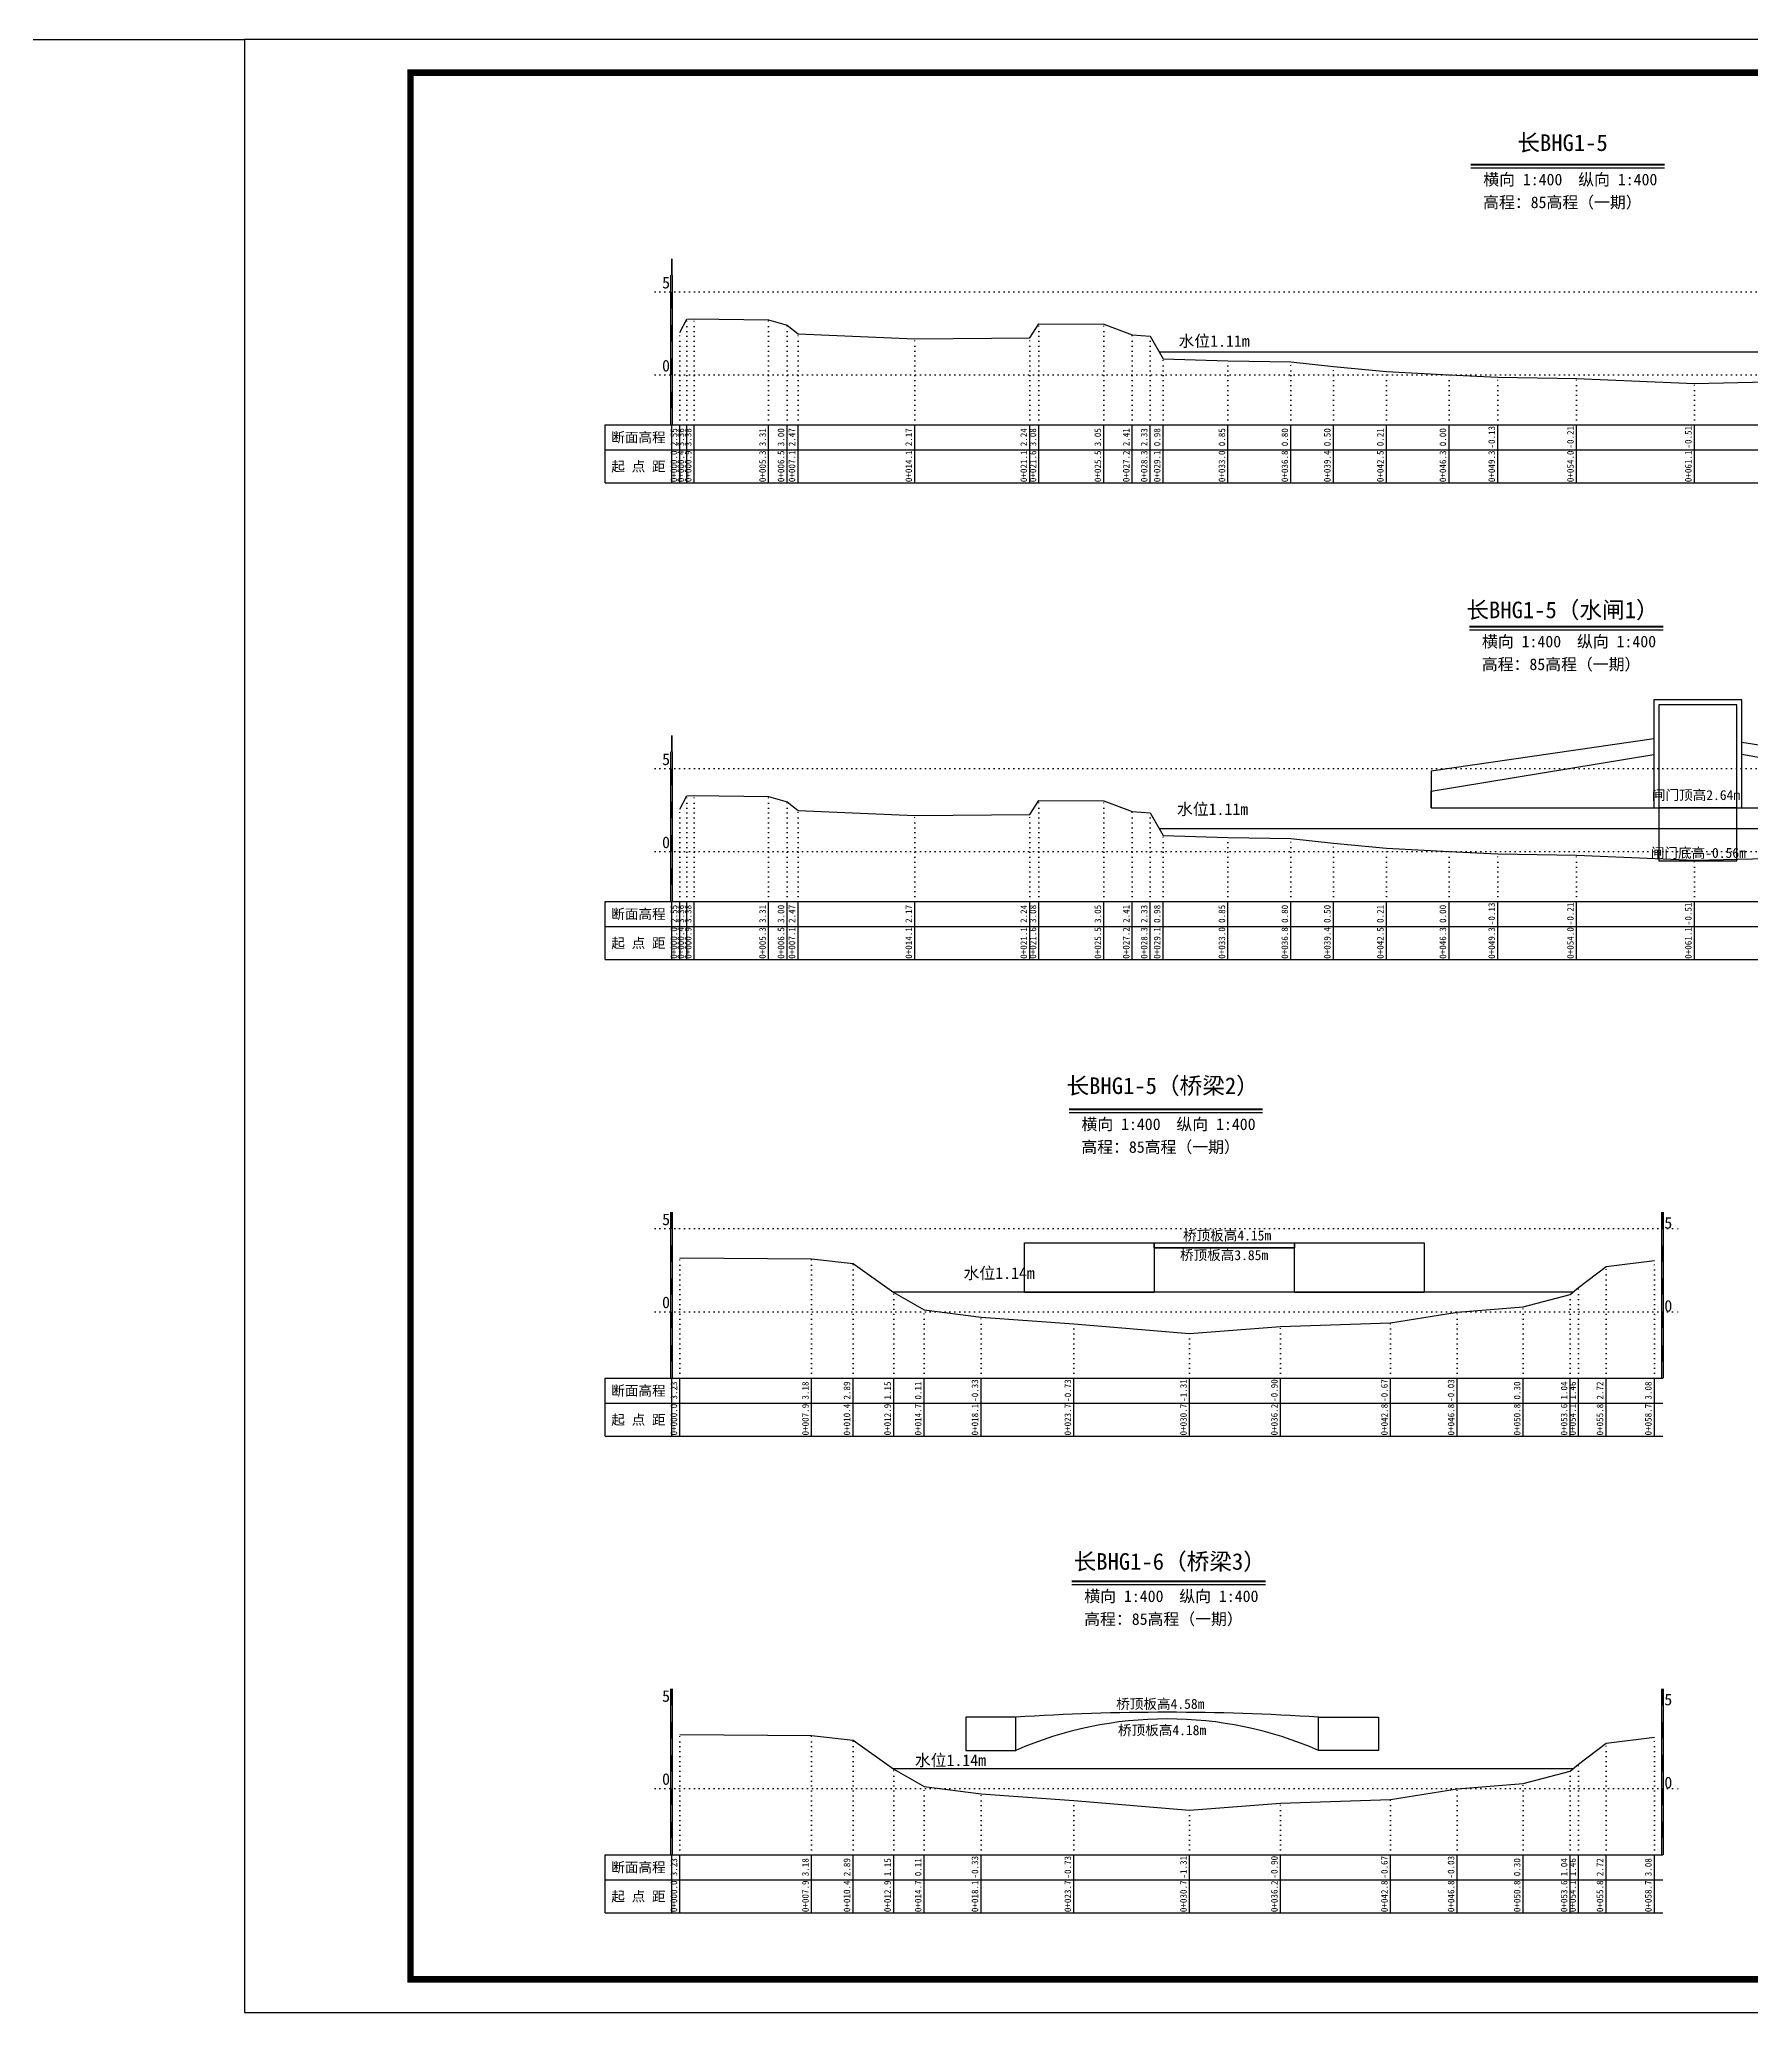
# Model space of a CAD drawing. Header units: millimetres. Extents: x 518104 to 523342, y 3371901 to 3372198.
# Drawn here: x 518555.2 to 518813, y 3371900.9 to 3372197.9 of the extents above; entities that cross this region are included whole.
import ezdxf
from ezdxf.enums import TextEntityAlignment as Align

# ---------------------------------------------------------------- set-up
doc = ezdxf.new("R2010")
doc.units = ezdxf.units.MM
doc.header["$LTSCALE"] = 0.4
doc.header["$MEASUREMENT"] = 0
doc.linetypes.add('X4', pattern=[1.6, 0, -1.6])
for name, color, linetype in [('DMX', 1, 'Continuous'), ('zdm1', 5, 'Continuous'), ('ZDMT5', 3, 'Continuous'), ('图层1', 4, 'Continuous'), ('图框', 7, 'Continuous'), ('断面名称', 5, 'Continuous'), ('桥梁', 7, 'Continuous'), ('比例尺', 3, 'Continuous'), ('水闸', 7, 'Continuous')]:
    doc.layers.add(name, color=color, linetype=linetype)
doc.styles.add('HDM', font='仿宋_GB2312.ttf')

msp = doc.modelspace()

# ---------------------------------------------------------------- linework, layer by layer
at = {"linetype": 'Continuous'}
msp.add_lwpolyline([(518524.36, 3372197.87), (518586.08, 3372197.87)], dxfattribs=at)
at = {"linetype": 'Continuous', "flags": 128}
msp.add_lwpolyline([(518723.03, 3372015.99), (518744.18, 3372015.99)], dxfattribs=at)
at = {"layer": 'DMX', "linetype": 'Continuous', "flags": 128}
for points in [[(518651.65, 3372153.75), (518652.7, 3372155.77), (518653.8, 3372155.82), (518665, 3372155.65), (518667.78, 3372154.87), (518669.43, 3372153.55), (518687, 3372152.8), (518687, 3372152.8), (518704.33, 3372152.97), (518705.7, 3372155.07), (518715.48, 3372155), (518719.75, 3372153.4), (518722.45, 3372153.2), (518724.4, 3372149.82), (518734.15, 3372149.5), (518743.63, 3372149.37), (518750.03, 3372148.62), (518758, 3372147.9), (518767.43, 3372147.37), (518774.78, 3372147.05), (518786.63, 3372146.85), (518804.38, 3372146.1), (518815.3, 3372146.35)], [(518651.65, 3372082), (518652.7, 3372084.02), (518653.8, 3372084.07), (518665, 3372083.9), (518667.78, 3372083.12), (518669.43, 3372081.8), (518687, 3372081.05), (518687, 3372081.05), (518704.33, 3372081.22), (518705.7, 3372083.32), (518715.48, 3372083.25), (518719.75, 3372081.65), (518722.45, 3372081.45), (518724.4, 3372078.07), (518734.15, 3372077.75), (518743.63, 3372077.62), (518750.03, 3372076.87), (518758, 3372076.15), (518767.43, 3372075.62), (518774.78, 3372075.3), (518786.63, 3372075.1), (518804.38, 3372074.35), (518815.3, 3372074.6)], [(518651.65, 3372014.45), (518671.45, 3372014.32), (518677.7, 3372013.6), (518683.83, 3372009.25), (518688.43, 3372006.65), (518696.98, 3372005.55), (518696.98, 3372005.55), (518710.95, 3372004.55), (518710.95, 3372004.55), (518728.38, 3372003.1), (518728.38, 3372003.1), (518742.05, 3372004.12), (518742.05, 3372004.12), (518758.63, 3372004.7), (518758.63, 3372004.7), (518768.65, 3372006.3), (518778.6, 3372007.12), (518785.68, 3372008.97), (518786.95, 3372010.02), (518791.08, 3372013.17), (518798.35, 3372014.07)], [(518651.65, 3371942.7), (518671.45, 3371942.57), (518677.7, 3371941.85), (518683.83, 3371937.5), (518688.43, 3371934.9), (518696.98, 3371933.8), (518696.98, 3371933.8), (518710.95, 3371932.8), (518710.95, 3371932.8), (518728.38, 3371931.35), (518728.38, 3371931.35), (518742.05, 3371932.37), (518742.05, 3371932.37), (518758.63, 3371932.95), (518758.63, 3371932.95), (518768.65, 3371934.55), (518778.6, 3371935.37), (518785.68, 3371937.22), (518786.95, 3371938.27), (518791.08, 3371941.42), (518798.35, 3371942.32)]]:
    msp.add_lwpolyline(points, dxfattribs=at)
at = {"layer": 'zdm1', "linetype": 'Continuous'}
for p, q in [((518650.28, 3372139.87), (518650.28, 3372162.37)), ((518650.53, 3372139.87), (518650.53, 3372162.37)), ((518640.4, 3372139.87), (518651.65, 3372139.87)), ((518640.4, 3372131.12), (518640.4, 3372139.87)), ((518650.4, 3372131.12), (518650.4, 3372139.87)), ((518651.65, 3372139.87), (518919.98, 3372139.87)), ((518640.4, 3372136.12), (518919.98, 3372136.12)), ((518640.4, 3372131.12), (518919.98, 3372131.12)), ((518650.28, 3372068.12), (518650.28, 3372090.62)), ((518650.53, 3372068.12), (518650.53, 3372090.62)), ((518640.4, 3372059.37), (518640.4, 3372068.12)), ((518640.4, 3372068.12), (518651.65, 3372068.12)), ((518650.4, 3372059.37), (518650.4, 3372068.12)), ((518651.65, 3372068.12), (518919.98, 3372068.12)), ((518640.4, 3372064.37), (518919.98, 3372064.37)), ((518640.4, 3372059.37), (518919.98, 3372059.37)), ((518650.28, 3371996.37), (518650.28, 3372021.37)), ((518650.53, 3371996.37), (518650.53, 3372021.37)), ((518799.48, 3371996.37), (518799.48, 3372021.37)), ((518799.73, 3371996.37), (518799.73, 3372021.37)), ((518640.4, 3371987.62), (518640.4, 3371996.37)), ((518640.4, 3371996.37), (518651.65, 3371996.37)), ((518650.4, 3371987.62), (518650.4, 3371996.37)), ((518651.65, 3371996.37), (518799.6, 3371996.37)), ((518640.4, 3371992.62), (518799.6, 3371992.62)), ((518640.4, 3371987.62), (518718.58, 3371987.62)), ((518640.4, 3371987.62), (518799.6, 3371987.62)), ((518650.28, 3371924.62), (518650.28, 3371949.62)), ((518650.53, 3371924.62), (518650.53, 3371949.62)), ((518799.48, 3371924.62), (518799.48, 3371949.62)), ((518799.73, 3371924.62), (518799.73, 3371949.62)), ((518640.4, 3371915.87), (518640.4, 3371924.62)), ((518640.4, 3371924.62), (518651.65, 3371924.62)), ((518650.4, 3371915.87), (518650.4, 3371924.62)), ((518651.65, 3371924.62), (518799.6, 3371924.62)), ((518640.4, 3371920.87), (518799.6, 3371920.87)), ((518640.4, 3371915.87), (518724.05, 3371915.87)), ((518640.4, 3371915.87), (518799.6, 3371915.87))]:
    msp.add_line(p, q, dxfattribs=at)
at = {"layer": 'zdm1', "linetype": 'X4'}
for p, q in [((518647.9, 3372159.87), (518922.48, 3372159.87)), ((518647.9, 3372147.37), (518922.48, 3372147.37)), ((518647.9, 3372088.12), (518922.48, 3372088.12)), ((518647.9, 3372075.62), (518922.48, 3372075.62)), ((518647.9, 3372018.87), (518802.1, 3372018.87)), ((518647.9, 3372006.37), (518802.1, 3372006.37)), ((518647.9, 3371934.62), (518802.1, 3371934.62))]:
    msp.add_line(p, q, dxfattribs=at)
at = {"layer": 'zdm1', "linetype": 'Continuous', "flags": 128}
for points in [[(518650.4, 3372162.37, 0.25, 0.25, 0), (518650.4, 3372164.87, 0.25, 0.25, 0)], [(518650.4, 3372157.37, 0.25, 0.25, 0), (518650.4, 3372159.87, 0.25, 0.25, 0)], [(518650.4, 3372152.37, 0.25, 0.25, 0), (518650.4, 3372154.87, 0.25, 0.25, 0)], [(518650.4, 3372147.37, 0.25, 0.25, 0), (518650.4, 3372149.87, 0.25, 0.25, 0)], [(518650.4, 3372142.37, 0.25, 0.25, 0), (518650.4, 3372144.87, 0.25, 0.25, 0)], [(518650.4, 3372090.62, 0.25, 0.25, 0), (518650.4, 3372093.12, 0.25, 0.25, 0)], [(518650.4, 3372085.62, 0.25, 0.25, 0), (518650.4, 3372088.12, 0.25, 0.25, 0)], [(518650.4, 3372080.62, 0.25, 0.25, 0), (518650.4, 3372083.12, 0.25, 0.25, 0)], [(518650.4, 3372075.62, 0.25, 0.25, 0), (518650.4, 3372078.12, 0.25, 0.25, 0)], [(518650.4, 3372070.62, 0.25, 0.25, 0), (518650.4, 3372073.12, 0.25, 0.25, 0)], [(518650.4, 3372018.87, 0.25, 0.25, 0), (518650.4, 3372021.37, 0.25, 0.25, 0)], [(518799.6, 3372018.87, 0.25, 0.25, 0), (518799.6, 3372021.37, 0.25, 0.25, 0)], [(518650.4, 3372013.87, 0.25, 0.25, 0), (518650.4, 3372016.37, 0.25, 0.25, 0)], [(518799.6, 3372013.87, 0.25, 0.25, 0), (518799.6, 3372016.37, 0.25, 0.25, 0)], [(518650.4, 3372008.87, 0.25, 0.25, 0), (518650.4, 3372011.37, 0.25, 0.25, 0)], [(518799.6, 3372008.87, 0.25, 0.25, 0), (518799.6, 3372011.37, 0.25, 0.25, 0)], [(518650.4, 3372003.87, 0.25, 0.25, 0), (518650.4, 3372006.37, 0.25, 0.25, 0)], [(518799.6, 3372003.87, 0.25, 0.25, 0), (518799.6, 3372006.37, 0.25, 0.25, 0)], [(518650.4, 3371998.87, 0.25, 0.25, 0), (518650.4, 3372001.37, 0.25, 0.25, 0)], [(518799.6, 3371998.87, 0.25, 0.25, 0), (518799.6, 3372001.37, 0.25, 0.25, 0)], [(518650.4, 3371947.12, 0.25, 0.25, 0), (518650.4, 3371949.62, 0.25, 0.25, 0)], [(518799.6, 3371947.12, 0.25, 0.25, 0), (518799.6, 3371949.62, 0.25, 0.25, 0)], [(518650.4, 3371942.12, 0.25, 0.25, 0), (518650.4, 3371944.62, 0.25, 0.25, 0)], [(518799.6, 3371942.12, 0.25, 0.25, 0), (518799.6, 3371944.62, 0.25, 0.25, 0)], [(518650.4, 3371937.12, 0.25, 0.25, 0), (518650.4, 3371939.62, 0.25, 0.25, 0)], [(518799.6, 3371937.12, 0.25, 0.25, 0), (518799.6, 3371939.62, 0.25, 0.25, 0)], [(518650.4, 3371932.12, 0.25, 0.25, 0), (518650.4, 3371934.62, 0.25, 0.25, 0)], [(518799.6, 3371932.12, 0.25, 0.25, 0), (518799.6, 3371934.62, 0.25, 0.25, 0)], [(518650.4, 3371927.12, 0.25, 0.25, 0), (518650.4, 3371929.62, 0.25, 0.25, 0)], [(518799.6, 3371927.12, 0.25, 0.25, 0), (518799.6, 3371929.62, 0.25, 0.25, 0)]]:
    msp.add_lwpolyline(points, format="xyseb", dxfattribs=at)
at = {"layer": 'ZDMT5', "linetype": 'X4'}
for p, q in [((518653.8, 3372139.87), (518653.8, 3372155.82)), ((518651.65, 3372139.87), (518651.65, 3372153.75)), ((518652.7, 3372139.87), (518652.7, 3372155.77)), ((518665, 3372139.87), (518665, 3372155.65)), ((518667.78, 3372139.87), (518667.78, 3372154.87)), ((518669.43, 3372139.87), (518669.43, 3372153.55)), ((518704.33, 3372139.87), (518704.33, 3372152.97)), ((518705.7, 3372139.87), (518705.7, 3372155.07)), ((518715.48, 3372139.87), (518715.48, 3372155)), ((518719.75, 3372139.87), (518719.75, 3372153.4)), ((518722.45, 3372139.87), (518722.45, 3372153.2)), ((518687, 3372139.87), (518687, 3372152.8)), ((518687, 3372139.87), (518687, 3372152.8)), ((518724.4, 3372139.87), (518724.4, 3372149.82)), ((518734.15, 3372139.87), (518734.15, 3372149.5)), ((518743.63, 3372139.87), (518743.63, 3372149.37)), ((518750.03, 3372139.87), (518750.03, 3372148.62)), ((518758, 3372139.87), (518758, 3372147.9)), ((518767.43, 3372139.87), (518767.43, 3372147.37)), ((518774.78, 3372139.87), (518774.78, 3372147.05)), ((518786.63, 3372139.87), (518786.63, 3372146.85)), ((518804.38, 3372139.87), (518804.38, 3372146.1)), ((518651.65, 3372068.12), (518651.65, 3372082)), ((518652.7, 3372068.12), (518652.7, 3372084.02)), ((518653.8, 3372068.12), (518653.8, 3372084.07)), ((518665, 3372068.12), (518665, 3372083.9)), ((518667.78, 3372068.12), (518667.78, 3372083.12)), ((518669.43, 3372068.12), (518669.43, 3372081.8)), ((518705.7, 3372068.12), (518705.7, 3372083.32)), ((518715.48, 3372068.12), (518715.48, 3372083.25)), ((518719.75, 3372068.12), (518719.75, 3372081.65)), ((518687, 3372068.12), (518687, 3372081.05)), ((518687, 3372068.12), (518687, 3372081.05)), ((518704.33, 3372068.12), (518704.33, 3372081.22)), ((518722.45, 3372068.12), (518722.45, 3372081.45)), ((518724.4, 3372068.12), (518724.4, 3372078.07)), ((518734.15, 3372068.12), (518734.15, 3372077.75)), ((518743.63, 3372068.12), (518743.63, 3372077.62)), ((518750.03, 3372068.12), (518750.03, 3372076.87)), ((518758, 3372068.12), (518758, 3372076.15)), ((518767.43, 3372068.12), (518767.43, 3372075.62)), ((518774.78, 3372068.12), (518774.78, 3372075.3)), ((518786.63, 3372068.12), (518786.63, 3372075.1)), ((518804.38, 3372068.12), (518804.38, 3372074.35)), ((518651.65, 3371996.37), (518651.65, 3372014.45)), ((518671.45, 3371996.37), (518671.45, 3372014.32)), ((518677.7, 3371996.37), (518677.7, 3372013.6)), ((518798.35, 3371996.37), (518798.35, 3372014.07)), ((518791.08, 3371996.37), (518791.08, 3372013.17)), ((518683.83, 3371996.37), (518683.83, 3372009.25)), ((518785.68, 3371996.37), (518785.68, 3372008.97)), ((518786.95, 3371996.37), (518786.95, 3372010.02)), ((518688.43, 3371996.37), (518688.43, 3372006.65)), ((518696.98, 3371996.37), (518696.98, 3372005.55)), ((518696.98, 3371996.37), (518696.98, 3372005.55)), ((518710.95, 3371996.37), (518710.95, 3372004.55)), ((518710.95, 3371996.37), (518710.95, 3372004.55)), ((518758.63, 3371996.37), (518758.63, 3372004.7)), ((518758.63, 3371996.37), (518758.63, 3372004.7)), ((518768.65, 3371996.37), (518768.65, 3372006.3)), ((518778.6, 3371996.37), (518778.6, 3372007.12)), ((518728.38, 3371996.37), (518728.38, 3372003.1)), ((518728.38, 3371996.37), (518728.38, 3372003.1)), ((518742.05, 3371996.37), (518742.05, 3372004.12)), ((518742.05, 3371996.37), (518742.05, 3372004.12)), ((518651.65, 3371924.62), (518651.65, 3371942.7)), ((518671.45, 3371924.62), (518671.45, 3371942.57)), ((518798.35, 3371924.62), (518798.35, 3371942.32)), ((518677.7, 3371924.62), (518677.7, 3371941.85)), ((518791.08, 3371924.62), (518791.08, 3371941.42)), ((518683.83, 3371924.62), (518683.83, 3371937.5)), ((518785.68, 3371924.62), (518785.68, 3371937.22)), ((518786.95, 3371924.62), (518786.95, 3371938.27)), ((518688.43, 3371924.62), (518688.43, 3371934.9)), ((518696.98, 3371924.62), (518696.98, 3371933.8)), ((518696.98, 3371924.62), (518696.98, 3371933.8)), ((518768.65, 3371924.62), (518768.65, 3371934.55)), ((518778.6, 3371924.62), (518778.6, 3371935.37)), ((518710.95, 3371924.62), (518710.95, 3371932.8)), ((518710.95, 3371924.62), (518710.95, 3371932.8)), ((518728.38, 3371924.62), (518728.38, 3371931.35)), ((518728.38, 3371924.62), (518728.38, 3371931.35)), ((518742.05, 3371924.62), (518742.05, 3371932.37)), ((518742.05, 3371924.62), (518742.05, 3371932.37)), ((518758.63, 3371924.62), (518758.63, 3371932.95)), ((518758.63, 3371924.62), (518758.63, 3371932.95))]:
    msp.add_line(p, q, dxfattribs=at)
at = {"layer": 'ZDMT5', "linetype": 'Continuous'}
for p, q in [((518651.65, 3372131.12), (518651.65, 3372139.87)), ((518652.7, 3372131.12), (518652.7, 3372139.87)), ((518653.8, 3372131.12), (518653.8, 3372139.87)), ((518665, 3372131.12), (518665, 3372139.87)), ((518667.78, 3372131.12), (518667.78, 3372139.87)), ((518669.43, 3372131.12), (518669.43, 3372139.87)), ((518687, 3372131.12), (518687, 3372139.87)), ((518704.33, 3372131.12), (518704.33, 3372139.87)), ((518705.7, 3372131.12), (518705.7, 3372139.87)), ((518715.48, 3372131.12), (518715.48, 3372139.87)), ((518719.75, 3372131.12), (518719.75, 3372139.87)), ((518722.45, 3372131.12), (518722.45, 3372139.87)), ((518724.4, 3372131.12), (518724.4, 3372139.87)), ((518734.15, 3372131.12), (518734.15, 3372139.87)), ((518743.63, 3372131.12), (518743.63, 3372139.87)), ((518750.03, 3372131.12), (518750.03, 3372139.87)), ((518758, 3372131.12), (518758, 3372139.87)), ((518767.43, 3372131.12), (518767.43, 3372139.87)), ((518774.78, 3372131.12), (518774.78, 3372139.87)), ((518786.63, 3372131.12), (518786.63, 3372139.87)), ((518804.38, 3372131.12), (518804.38, 3372139.87)), ((518651.65, 3372059.37), (518651.65, 3372068.12)), ((518652.7, 3372059.37), (518652.7, 3372068.12)), ((518653.8, 3372059.37), (518653.8, 3372068.12)), ((518665, 3372059.37), (518665, 3372068.12)), ((518667.78, 3372059.37), (518667.78, 3372068.12)), ((518669.43, 3372059.37), (518669.43, 3372068.12)), ((518687, 3372059.37), (518687, 3372068.12)), ((518704.33, 3372059.37), (518704.33, 3372068.12)), ((518705.7, 3372059.37), (518705.7, 3372068.12)), ((518715.48, 3372059.37), (518715.48, 3372068.12)), ((518719.75, 3372059.37), (518719.75, 3372068.12)), ((518722.45, 3372059.37), (518722.45, 3372068.12)), ((518724.4, 3372059.37), (518724.4, 3372068.12)), ((518734.15, 3372059.37), (518734.15, 3372068.12)), ((518743.63, 3372059.37), (518743.63, 3372068.12)), ((518750.03, 3372059.37), (518750.03, 3372068.12)), ((518758, 3372059.37), (518758, 3372068.12)), ((518767.43, 3372059.37), (518767.43, 3372068.12)), ((518774.78, 3372059.37), (518774.78, 3372068.12)), ((518786.63, 3372059.37), (518786.63, 3372068.12)), ((518804.38, 3372059.37), (518804.38, 3372068.12)), ((518651.65, 3371987.62), (518651.65, 3371996.37)), ((518671.45, 3371987.62), (518671.45, 3371996.37)), ((518677.7, 3371987.62), (518677.7, 3371996.37)), ((518683.83, 3371987.62), (518683.83, 3371996.37)), ((518688.43, 3371987.62), (518688.43, 3371996.37)), ((518696.98, 3371987.62), (518696.98, 3371996.37)), ((518710.95, 3371987.62), (518710.95, 3371996.37)), ((518728.38, 3371987.62), (518728.38, 3371996.37)), ((518742.05, 3371987.62), (518742.05, 3371996.37)), ((518758.63, 3371987.62), (518758.63, 3371996.37)), ((518768.65, 3371987.62), (518768.65, 3371996.37)), ((518778.6, 3371987.62), (518778.6, 3371996.37)), ((518785.68, 3371987.62), (518785.68, 3371996.37)), ((518786.95, 3371987.62), (518786.95, 3371996.37)), ((518791.08, 3371987.62), (518791.08, 3371996.37)), ((518798.35, 3371987.62), (518798.35, 3371996.37)), ((518651.65, 3371915.87), (518651.65, 3371924.62)), ((518671.45, 3371915.87), (518671.45, 3371924.62)), ((518677.7, 3371915.87), (518677.7, 3371924.62)), ((518683.83, 3371915.87), (518683.83, 3371924.62)), ((518688.43, 3371915.87), (518688.43, 3371924.62)), ((518696.98, 3371915.87), (518696.98, 3371924.62)), ((518710.95, 3371915.87), (518710.95, 3371924.62)), ((518728.38, 3371915.87), (518728.38, 3371924.62)), ((518742.05, 3371915.87), (518742.05, 3371924.62)), ((518758.63, 3371915.87), (518758.63, 3371924.62)), ((518768.65, 3371915.87), (518768.65, 3371924.62)), ((518778.6, 3371915.87), (518778.6, 3371924.62)), ((518785.68, 3371915.87), (518785.68, 3371924.62)), ((518786.95, 3371915.87), (518786.95, 3371924.62)), ((518791.08, 3371915.87), (518791.08, 3371924.62)), ((518798.35, 3371915.87), (518798.35, 3371924.62))]:
    msp.add_line(p, q, dxfattribs=at)
at = {"layer": '图层1', "color": 6, "linetype": 'Continuous', "flags": 128}
for points in [[(518723.82, 3372150.83), (518861.19, 3372150.83)], [(518723.82, 3372079.08), (518861.19, 3372079.08)], [(518683.65, 3372009.37), (518786.16, 3372009.37)], [(518683.65, 3371937.62), (518786.16, 3371937.62)]]:
    msp.add_lwpolyline(points, dxfattribs=at)
at = {"layer": '图框', "flags": 128}
msp.add_lwpolyline([(518586.08, 3371900.87), (519006.08, 3371900.87), (519006.08, 3372197.87), (518586.08, 3372197.87)], close=True, dxfattribs=at)
at = {"layer": '图框', "const_width": 1, "flags": 128}
msp.add_lwpolyline([(518611.08, 3371905.87), (519001.08, 3371905.87), (519001.08, 3372192.87), (518611.08, 3372192.87)], close=True, dxfattribs=at)
at = {"layer": '桥梁', "linetype": 'Continuous', "flags": 128}
for points in [[(518703.51, 3372016.74), (518723.03, 3372016.74), (518723.03, 3372009.24), (518703.51, 3372009.24)], [(518723.03, 3372016.74), (518744.18, 3372016.74), (518744.18, 3372015.99), (518723.03, 3372015.99)], [(518744.18, 3372016.74), (518763.71, 3372016.74), (518763.71, 3372009.24), (518744.18, 3372009.24)], [(518694.7, 3371940.32), (518702.2, 3371940.32), (518702.2, 3371945.32), (518694.7, 3371945.32)], [(518747.8, 3371945.32), (518756.8, 3371945.32), (518756.8, 3371940.32), (518747.8, 3371940.32)]]:
    msp.add_lwpolyline(points, close=True, dxfattribs=at)
for points in [[(518747.8, 3371945.32, 0.032895), (518702.2, 3371945.32)], [(518747.8, 3371940.32, 0.208333), (518702.2, 3371940.32)]]:
    msp.add_lwpolyline(points, format="xyb", dxfattribs=at)
at = {"layer": '比例尺', "color": 3, "linetype": 'Continuous', "lineweight": 40}
for p, q in [((518770.73, 3372179.06), (518799.85, 3372179.06)), ((518770.54, 3372109.52), (518799.66, 3372109.52)), ((518710.24, 3372036.86), (518739.36, 3372036.86)), ((518710.67, 3371965.81), (518739.79, 3371965.81))]:
    msp.add_line(p, q, dxfattribs=at)
at = {"layer": '比例尺', "color": 3, "linetype": 'Continuous'}
for p, q in [((518770.73, 3372178.56), (518799.85, 3372178.56)), ((518770.54, 3372109.02), (518799.66, 3372109.02)), ((518710.24, 3372036.36), (518739.36, 3372036.36)), ((518710.67, 3371965.31), (518739.79, 3371965.31))]:
    msp.add_line(p, q, dxfattribs=at)
at = {"layer": '水闸', "linetype": 'Continuous', "flags": 128}
for points in [[(518811.51, 3372082.22), (518811.51, 3372090.22), (518811.51, 3372092.03), (518811.51, 3372098.47), (518798.26, 3372098.47), (518798.26, 3372090.22), (518798.26, 3372082.22)], [(518810.76, 3372082.22), (518810.76, 3372090.22), (518810.76, 3372092.03), (518810.76, 3372097.72), (518799.01, 3372097.72), (518799.01, 3372090.22), (518799.01, 3372082.22)], [(518798.26, 3372092.61), (518764.76, 3372087.72), (518764.76, 3372082.22), (518811.51, 3372082.22)], [(518811.51, 3372082.22), (518842.26, 3372082.22), (518842.26, 3372087.22), (518811.51, 3372092.03)], [(518764.76, 3372082.22), (518764.76, 3372084.72), (518798.26, 3372090.22)], [(518842.26, 3372082.22), (518842.26, 3372084.72), (518811.51, 3372090.22)], [(518810.76, 3372074.22), (518810.76, 3372082.22), (518799.01, 3372082.22), (518799.01, 3372074.22)], [(518799.01, 3372074.22), (518810.76, 3372074.22), (518810.76, 3372082.22), (518810.76, 3372082.22)]]:
    msp.add_lwpolyline(points, dxfattribs=at)

# ---------------------------------------------------------------- texts
at = {"layer": 'zdm1', "linetype": 'Continuous', "style": 'HDM'}
for s, p in [('5', (518650.15, 3372159.87)), ('0', (518650.15, 3372147.37)), ('5', (518650.15, 3372088.12)), ('0', (518650.15, 3372075.62)), ('5', (518650.15, 3372018.87)), ('0', (518650.15, 3372006.37)), ('5', (518650.15, 3371947.12)), ('0', (518650.15, 3371934.62))]:
    msp.add_text(s, height=1.75, dxfattribs=at).set_placement(p, align=Align.BOTTOM_RIGHT)
for s, p in [('断面高程', (518645.4, 3372138)), ('起 点 距', (518645.4, 3372133.62)), ('断面高程', (518645.4, 3372066.25)), ('起 点 距', (518645.4, 3372061.87)), ('断面高程', (518645.4, 3371994.5)), ('起 点 距', (518645.4, 3371990.12)), ('断面高程', (518645.4, 3371922.75)), ('起 点 距', (518645.4, 3371918.37))]:
    msp.add_text(s, height=1.5, dxfattribs=at).set_placement(p, align=Align.MIDDLE)
for s, p in [('5', (518799.85, 3372018.87)), ('0', (518799.85, 3372006.37)), ('5', (518799.85, 3371947.12)), ('0', (518799.85, 3371934.62))]:
    msp.add_text(s, height=1.75, dxfattribs=at).set_placement(p)
at = {"layer": 'ZDMT5', "linetype": 'Continuous', "style": 'HDM'}
for s, p in [('2.55', (518651.53, 3372138)), ('3.36', (518652.58, 3372138)), ('3.38', (518653.68, 3372138)), ('3.31', (518664.88, 3372138)), ('3.00', (518667.65, 3372138)), ('2.47', (518669.3, 3372138)), ('2.17', (518686.88, 3372138)), ('2.24', (518704.2, 3372138)), ('3.08', (518705.58, 3372138)), ('3.05', (518715.35, 3372138)), ('2.41', (518719.63, 3372138)), ('2.33', (518722.33, 3372138)), ('0.98', (518724.28, 3372138)), ('0.85', (518734.03, 3372138)), ('0.80', (518743.5, 3372138)), ('0.50', (518749.9, 3372138)), ('0.21', (518757.88, 3372138)), ('0.00', (518767.3, 3372138)), ('-0.13', (518774.65, 3372138)), ('-0.21', (518786.5, 3372138)), ('-0.51', (518804.25, 3372138)), ('0+000.0', (518651.53, 3372133.62)), ('0+000.4', (518652.58, 3372133.62)), ('0+000.9', (518653.68, 3372133.62)), ('0+005.3', (518664.88, 3372133.62)), ('0+006.5', (518667.65, 3372133.62)), ('0+007.1', (518669.3, 3372133.62)), ('0+014.1', (518686.88, 3372133.62)), ('0+021.1', (518704.2, 3372133.62)), ('0+021.6', (518705.58, 3372133.62)), ('0+025.5', (518715.35, 3372133.62)), ('0+027.2', (518719.63, 3372133.62)), ('0+028.3', (518722.33, 3372133.62)), ('0+029.1', (518724.28, 3372133.62)), ('0+033.0', (518734.03, 3372133.62)), ('0+036.8', (518743.5, 3372133.62)), ('0+039.4', (518749.9, 3372133.62)), ('0+042.5', (518757.88, 3372133.62)), ('0+046.3', (518767.3, 3372133.62)), ('0+049.3', (518774.65, 3372133.62)), ('0+054.0', (518786.5, 3372133.62)), ('0+061.1', (518804.25, 3372133.62)), ('2.55', (518651.53, 3372066.25)), ('3.36', (518652.58, 3372066.25)), ('3.38', (518653.68, 3372066.25)), ('3.31', (518664.88, 3372066.25)), ('3.00', (518667.65, 3372066.25)), ('2.47', (518669.3, 3372066.25)), ('2.17', (518686.88, 3372066.25)), ('2.24', (518704.2, 3372066.25)), ('3.08', (518705.58, 3372066.25)), ('3.05', (518715.35, 3372066.25)), ('2.41', (518719.63, 3372066.25)), ('2.33', (518722.33, 3372066.25)), ('0.98', (518724.28, 3372066.25)), ('0.85', (518734.03, 3372066.25)), ('0.80', (518743.5, 3372066.25)), ('0.50', (518749.9, 3372066.25)), ('0.21', (518757.88, 3372066.25)), ('0.00', (518767.3, 3372066.25)), ('-0.13', (518774.65, 3372066.25)), ('-0.21', (518786.5, 3372066.25)), ('-0.51', (518804.25, 3372066.25)), ('0+000.0', (518651.53, 3372061.87)), ('0+000.4', (518652.58, 3372061.87)), ('0+000.9', (518653.68, 3372061.87)), ('0+005.3', (518664.88, 3372061.87)), ('0+006.5', (518667.65, 3372061.87)), ('0+007.1', (518669.3, 3372061.87)), ('0+014.1', (518686.88, 3372061.87)), ('0+021.1', (518704.2, 3372061.87)), ('0+021.6', (518705.58, 3372061.87)), ('0+025.5', (518715.35, 3372061.87)), ('0+027.2', (518719.63, 3372061.87)), ('0+028.3', (518722.33, 3372061.87)), ('0+029.1', (518724.28, 3372061.87)), ('0+033.0', (518734.03, 3372061.87)), ('0+036.8', (518743.5, 3372061.87)), ('0+039.4', (518749.9, 3372061.87)), ('0+042.5', (518757.88, 3372061.87)), ('0+046.3', (518767.3, 3372061.87)), ('0+049.3', (518774.65, 3372061.87)), ('0+054.0', (518786.5, 3372061.87)), ('0+061.1', (518804.25, 3372061.87)), ('3.23', (518651.53, 3371994.5)), ('3.18', (518671.33, 3371994.5)), ('2.89', (518677.58, 3371994.5)), ('1.15', (518683.7, 3371994.5)), ('0.11', (518688.3, 3371994.5)), ('-0.33', (518696.85, 3371994.5)), ('-0.73', (518710.83, 3371994.5)), ('-1.31', (518728.25, 3371994.5)), ('-0.90', (518741.93, 3371994.5)), ('-0.67', (518758.5, 3371994.5)), ('-0.03', (518768.53, 3371994.5)), ('0.30', (518778.48, 3371994.5)), ('1.04', (518785.55, 3371994.5)), ('1.46', (518786.83, 3371994.5)), ('2.72', (518790.95, 3371994.5)), ('3.08', (518798.23, 3371994.5)), ('0+000.0', (518651.53, 3371990.12)), ('0+007.9', (518671.33, 3371990.12)), ('0+010.4', (518677.58, 3371990.12)), ('0+012.9', (518683.7, 3371990.12)), ('0+014.7', (518688.3, 3371990.12)), ('0+018.1', (518696.85, 3371990.12)), ('0+023.7', (518710.83, 3371990.12)), ('0+030.7', (518728.25, 3371990.12)), ('0+036.2', (518741.93, 3371990.12)), ('0+042.8', (518758.5, 3371990.12)), ('0+046.8', (518768.53, 3371990.12)), ('0+050.8', (518778.48, 3371990.12)), ('0+053.6', (518785.55, 3371990.12)), ('0+054.1', (518786.83, 3371990.12)), ('0+055.8', (518790.95, 3371990.12)), ('0+058.7', (518798.23, 3371990.12)), ('-0.33', (518696.85, 3371922.75)), ('-0.73', (518710.83, 3371922.75)), ('-1.31', (518728.25, 3371922.75)), ('-0.90', (518741.93, 3371922.75)), ('-0.67', (518758.5, 3371922.75)), ('-0.03', (518768.53, 3371922.75)), ('3.23', (518651.53, 3371922.75)), ('3.18', (518671.33, 3371922.75)), ('2.89', (518677.58, 3371922.75)), ('1.15', (518683.7, 3371922.75)), ('0.11', (518688.3, 3371922.75)), ('0.30', (518778.48, 3371922.75)), ('1.04', (518785.55, 3371922.75)), ('1.46', (518786.83, 3371922.75)), ('2.72', (518790.95, 3371922.75)), ('3.08', (518798.23, 3371922.75)), ('0+000.0', (518651.53, 3371918.37)), ('0+007.9', (518671.33, 3371918.37)), ('0+010.4', (518677.58, 3371918.37)), ('0+012.9', (518683.7, 3371918.37)), ('0+014.7', (518688.3, 3371918.37)), ('0+018.1', (518696.85, 3371918.37)), ('0+023.7', (518710.83, 3371918.37)), ('0+030.7', (518728.25, 3371918.37)), ('0+036.2', (518741.93, 3371918.37)), ('0+042.8', (518758.5, 3371918.37)), ('0+046.8', (518768.53, 3371918.37)), ('0+050.8', (518778.48, 3371918.37)), ('0+053.6', (518785.55, 3371918.37)), ('0+054.1', (518786.83, 3371918.37)), ('0+055.8', (518790.95, 3371918.37)), ('0+058.7', (518798.23, 3371918.37))]:
    msp.add_text(s, height=1, rotation=90, dxfattribs=at).set_placement(p, align=Align.BOTTOM_CENTER)
at = {"layer": '图层1', "color": 6, "linetype": 'Continuous', "style": 'HDM'}
for s, p in [('水位1.11m', (518732.06, 3372152.52)), ('水位1.11m', (518731.83, 3372082.06)), ('水位1.14m', (518699.7, 3372012.21)), ('水位1.14m', (518692.37, 3371938.89))]:
    msp.add_text(s, height=1.75, dxfattribs=at).set_placement(p, align=Align.MIDDLE)
at = {"layer": '断面名称', "color": 5, "linetype": 'Continuous', "style": 'HDM'}
for s, p in [('长BHG1-5', (518784.52, 3372182.38)), ('长BHG1-5（水闸1）', (518784.52, 3372112.05)), ('长BHG1-5（桥梁2）', (518724.32, 3372040.43))]:
    msp.add_text(s, height=2.5, dxfattribs=at).set_placement(p, align=Align.MIDDLE)
msp.add_text('长BHG1-6（桥梁3）', height=2.5, dxfattribs=at).set_placement((518710.91, 3371967.52))
at = {"layer": '桥梁', "color": 11, "linetype": 'Continuous', "style": 'HDM'}
for s, p in [('桥顶板高4.15m', (518734.02, 3372017.86)), ('桥顶板高3.85m', (518733.57, 3372014.91)), ('桥顶板高4.58m', (518723.97, 3371947.36)), ('桥顶板高4.18m', (518724.24, 3371943.4))]:
    msp.add_text(s, height=1.5, dxfattribs=at).set_placement(p, align=Align.MIDDLE)
at = {"layer": '比例尺', "color": 3, "linetype": 'Continuous', "style": 'HDM'}
for s, p in [('横向 1:400  纵向 1:400', (518798.8, 3372175.39)), ('高程：85高程（一期）', (518796.43, 3372171.96)), ('横向 1:400  纵向 1:400', (518798.61, 3372105.85)), ('高程：85高程（一期）', (518796.24, 3372102.42)), ('横向 1:400  纵向 1:400', (518738.31, 3372033.19)), ('高程：85高程（一期）', (518735.94, 3372029.76)), ('横向 1:400  纵向 1:400', (518738.74, 3371962.14)), ('高程：85高程（一期）', (518736.37, 3371958.7))]:
    msp.add_text(s, height=1.75, dxfattribs=at).set_placement(p, align=Align.BOTTOM_RIGHT)
at = {"layer": '水闸', "color": 11, "linetype": 'Continuous', "style": 'HDM'}
for s, p in [('闸门顶高2.64m', (518804.62, 3372084.16)), ('闸门底高-0.56m', (518804.97, 3372075.46))]:
    msp.add_text(s, height=1.5, dxfattribs=at).set_placement(p, align=Align.MIDDLE)

doc.saveas('drawing.dxf')
